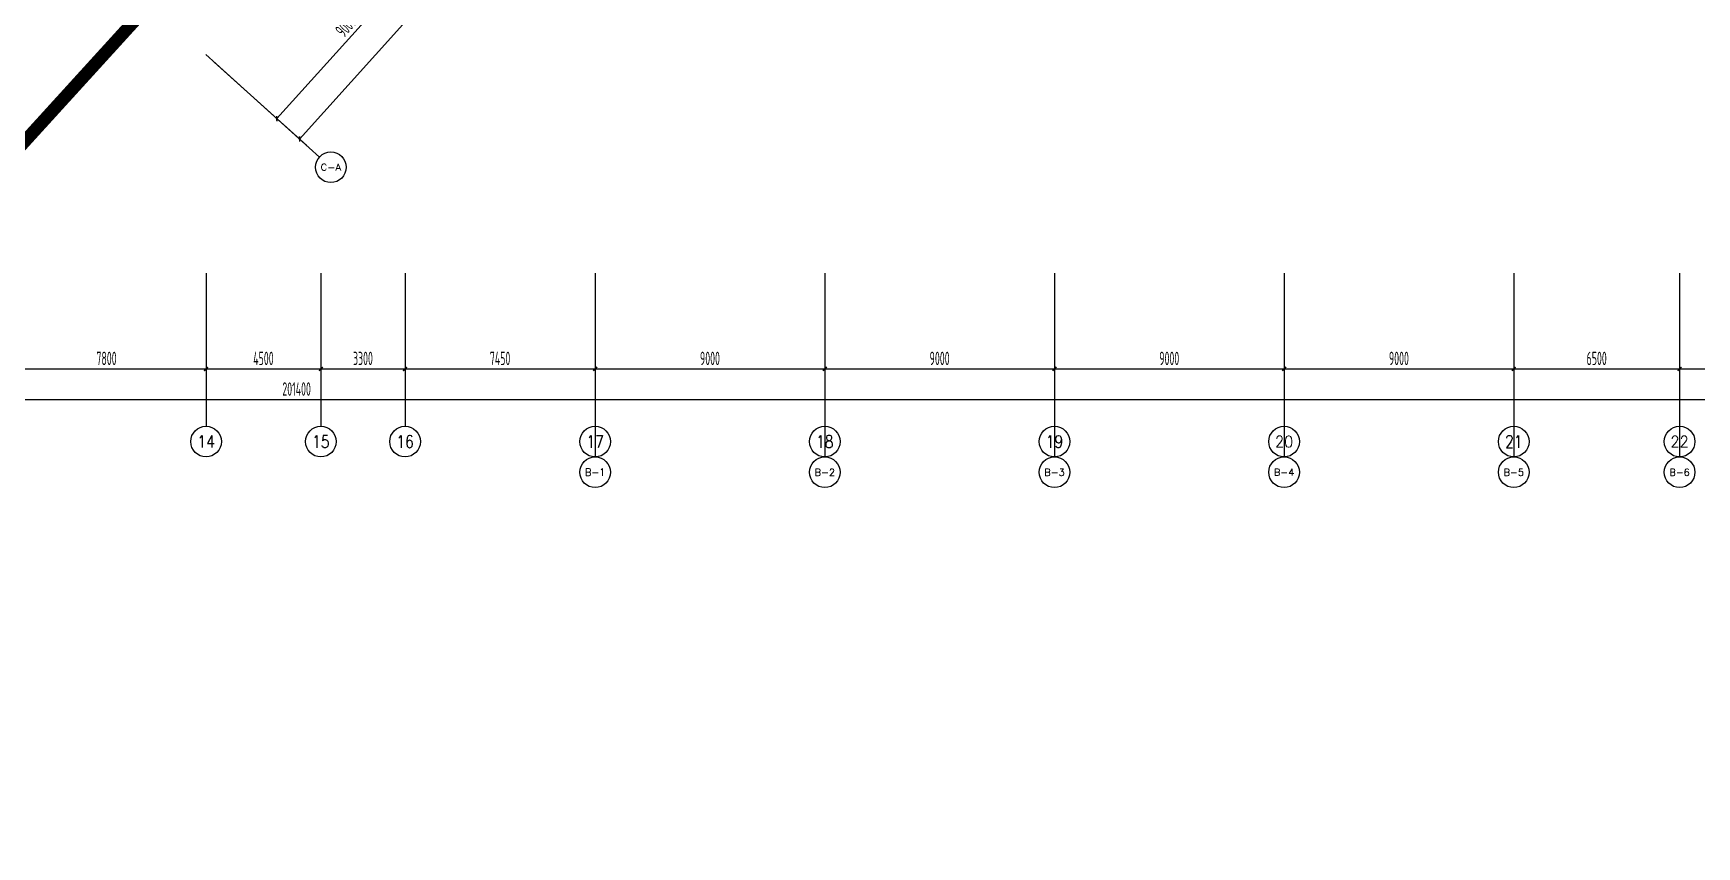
# Model space of a CAD drawing. Extents: x -2120532 to 1934524, y -1331911 to 424203.
# Drawn here: x -4779 to 60412, y -408249 to -376360 of the extents above; entities that cross this region are included whole.
import ezdxf
from ezdxf.enums import TextEntityAlignment as Align

# ---------------------------------------------------------------- set-up
doc = ezdxf.new("R2010")
doc.units = 0
doc.header["$LTSCALE"] = 10
doc.linetypes.add('ACAD_ISO05W100', pattern=[34, 24, -3, 0.5, -3, 0.5, -3])
for name, color, linetype in [('A-REDLINE', 1, 'ACAD_ISO05W100'), ('AXIS', 3, 'Continuous'), ('AXIS_TEXT', 7, 'Continuous')]:
    doc.layers.add(name, color=color, linetype=linetype)
doc.styles.add('_TCH_AXIS', font='COMPLEX', dxfattribs={"bigfont": 'GBCBIG'})
doc.styles.add('COMPLEX', font='COMPLEX.shx', dxfattribs={"width": 0.65})
doc.styles.add('STANDARD_T3', font='TSSDENG.shx', dxfattribs={"width": 0.56, "bigfont": 'TSSDCHN.shx'})
doc.dimstyles.new('_TCH_ARCH&&150', dxfattribs={"dimtxt": 525, "dimasz": 150, "dimexe": 375, "dimexo": 450, "dimgap": 150, "dimtad": 1, "dimdec": 0, "dimzin": 0, "dimdsep": 46, "dimtxsty": 'STANDARD_T3', "dimblk": 'ARCHTICK', "dimcen": 0.09, "dimclrt": 7, "dimazin": 2, "dimtfac": 1, "dimtdec": 0, "dimtix": 1, "dimtmove": 2, "dimatfit": 3, "dimfxl": 0, "dimtolj": 1, "dimtzin": 0, "dimarcsym": 0})

# ---------------------------------------------------------------- blocks, each defined once
blk = doc.blocks.new('_AXISO')
blk.add_circle((0, 0), 0.5)
at = {"layer": 'AXIS_TEXT', "style": 'COMPLEX', "width": 1.041667}
blk.add_attdef('A', text='', height=0.56, dxfattribs=at).set_placement((-0.25, -0.28), (0.25, -0.28), align=Align.FIT)
blk = doc.blocks.new('_ArchTick')
at = {"color": 0, "linetype": 'ByBlock', "const_width": 0.4}
blk.add_lwpolyline([(-0.5, -0.5), (0.5, 0.5)], dxfattribs=at)
blk = doc.blocks.new('*D111')
at = {"layer": 'AXIS', "color": 0, "lineweight": -2, "transparency": 16777216}
for p, q in [((8335, -370809), (11067, -373268)), ((4766, -379705), (10788, -373017)), ((2313, -377497), (5044, -379956))]:
    blk.add_line(p, q, dxfattribs=at)
at = {"layer": 'Defpoints', "color": 0, "transparency": 16777216}
for p in [(8001, -370508), (10788, -373017), (1979, -377196)]:
    blk.add_point(p, dxfattribs=at)
at = {"layer": 'AXIS', "color": 0, "lineweight": -2, "transparency": 16777216, "xscale": 150, "yscale": 150, "zscale": 150}
for p, rotation in [((10788, -373017), 47.99999999999573), ((4766, -379705), 227.9999999999958)]:
    blk.add_blockref('_ArchTick', p, dxfattribs=dict(at, rotation=rotation))
at = {"layer": 'AXIS', "color": 7, "transparency": 16777216, "insert": (7470, -376085), "char_height": 525, "attachment_point": 5, "rotation": 48, "style": 'STANDARD_T3'}
blk.add_mtext('\\A1;9000', dxfattribs=at)
blk = doc.blocks.new('*D126')
at = {"layer": 'AXIS', "color": 0, "lineweight": -2, "transparency": 16777216}
for p, q in [((91809, -278102), (95432, -281364)), ((5657, -380508), (95154, -281113)), ((2313, -377497), (5936, -380759))]:
    blk.add_line(p, q, dxfattribs=at)
at = {"layer": 'Defpoints', "color": 0, "transparency": 16777216}
for p in [(91475, -277801), (95154, -281113), (1979, -377196)]:
    blk.add_point(p, dxfattribs=at)
at = {"layer": 'AXIS', "color": 0, "lineweight": -2, "transparency": 16777216, "xscale": 150, "yscale": 150, "zscale": 150}
for p, rotation in [((95154, -281113), 47.99999999999579), ((5657, -380508), 227.9999999999958)]:
    blk.add_blockref('_ArchTick', p, dxfattribs=dict(at, rotation=rotation))
at = {"layer": 'AXIS', "color": 7, "transparency": 16777216, "insert": (50099, -330535), "char_height": 525, "attachment_point": 5, "rotation": 48, "style": 'STANDARD_T3'}
blk.add_mtext('\\A1;133750', dxfattribs=at)
blk = doc.blocks.new('*D128')
at = {"layer": 'AXIS', "color": 0, "lineweight": -2, "transparency": 16777216}
for p, q in [((-95159, -386218), (-95159, -391093)), ((106241, -386218), (106241, -391093)), ((-95159, -390718), (106241, -390718))]:
    blk.add_line(p, q, dxfattribs=at)
at = {"layer": 'Defpoints', "color": 0, "transparency": 16777216}
for p in [(-95159, -385768), (106241, -385768), (106241, -390718)]:
    blk.add_point(p, dxfattribs=at)
at = {"layer": 'AXIS', "color": 0, "lineweight": -2, "transparency": 16777216, "xscale": 150, "yscale": 150, "zscale": 150, "rotation": 180}
blk.add_blockref('_ArchTick', (-95159, -390718), dxfattribs=at)
at = {"layer": 'AXIS', "color": 0, "lineweight": -2, "transparency": 16777216, "xscale": 150, "yscale": 150, "zscale": 150}
blk.add_blockref('_ArchTick', (106241, -390718), dxfattribs=at)
at = {"layer": 'AXIS', "color": 7, "transparency": 16777216, "insert": (5541, -390306), "char_height": 525, "attachment_point": 5, "style": 'STANDARD_T3'}
blk.add_mtext('\\A1;201400', dxfattribs=at)
blk = doc.blocks.new('*D173')
at = {"layer": 'AXIS', "color": 0, "lineweight": -2, "transparency": 16777216}
for p, q in [((-5809, -386218), (-5809, -389893)), ((1991, -386218), (1991, -389893)), ((-5809, -389518), (1991, -389518))]:
    blk.add_line(p, q, dxfattribs=at)
at = {"layer": 'Defpoints', "color": 0, "transparency": 16777216}
for p in [(-5809, -385768), (1991, -385768), (1991, -389518)]:
    blk.add_point(p, dxfattribs=at)
at = {"layer": 'AXIS', "color": 0, "lineweight": -2, "transparency": 16777216, "xscale": 150, "yscale": 150, "zscale": 150, "rotation": 180}
blk.add_blockref('_ArchTick', (-5809, -389518), dxfattribs=at)
at = {"layer": 'AXIS', "color": 0, "lineweight": -2, "transparency": 16777216, "xscale": 150, "yscale": 150, "zscale": 150}
blk.add_blockref('_ArchTick', (1991, -389518), dxfattribs=at)
at = {"layer": 'AXIS', "color": 7, "transparency": 16777216, "insert": (-1909, -389106), "char_height": 525, "attachment_point": 5, "style": 'STANDARD_T3'}
blk.add_mtext('\\A1;7800', dxfattribs=at)
blk = doc.blocks.new('*D174')
at = {"layer": 'AXIS', "color": 0, "lineweight": -2, "transparency": 16777216}
for p, q in [((1991, -386218), (1991, -389893)), ((6491, -386218), (6491, -389893)), ((1991, -389518), (6491, -389518))]:
    blk.add_line(p, q, dxfattribs=at)
at = {"layer": 'Defpoints', "color": 0, "transparency": 16777216}
for p in [(1991, -385768), (6491, -385768), (6491, -389518)]:
    blk.add_point(p, dxfattribs=at)
at = {"layer": 'AXIS', "color": 0, "lineweight": -2, "transparency": 16777216, "xscale": 150, "yscale": 150, "zscale": 150, "rotation": 180}
blk.add_blockref('_ArchTick', (1991, -389518), dxfattribs=at)
at = {"layer": 'AXIS', "color": 0, "lineweight": -2, "transparency": 16777216, "xscale": 150, "yscale": 150, "zscale": 150}
blk.add_blockref('_ArchTick', (6491, -389518), dxfattribs=at)
at = {"layer": 'AXIS', "color": 7, "transparency": 16777216, "insert": (4241, -389106), "char_height": 525, "attachment_point": 5, "style": 'STANDARD_T3'}
blk.add_mtext('\\A1;4500', dxfattribs=at)
blk = doc.blocks.new('*D175')
at = {"layer": 'AXIS', "color": 0, "lineweight": -2, "transparency": 16777216}
for p, q in [((6491, -386218), (6491, -389893)), ((9791, -386218), (9791, -389893)), ((6491, -389518), (9791, -389518))]:
    blk.add_line(p, q, dxfattribs=at)
at = {"layer": 'Defpoints', "color": 0, "transparency": 16777216}
for p in [(6491, -385768), (9791, -385768), (9791, -389518)]:
    blk.add_point(p, dxfattribs=at)
at = {"layer": 'AXIS', "color": 0, "lineweight": -2, "transparency": 16777216, "xscale": 150, "yscale": 150, "zscale": 150, "rotation": 180}
blk.add_blockref('_ArchTick', (6491, -389518), dxfattribs=at)
at = {"layer": 'AXIS', "color": 0, "lineweight": -2, "transparency": 16777216, "xscale": 150, "yscale": 150, "zscale": 150}
blk.add_blockref('_ArchTick', (9791, -389518), dxfattribs=at)
at = {"layer": 'AXIS', "color": 7, "transparency": 16777216, "insert": (8141, -389106), "char_height": 525, "attachment_point": 5, "style": 'STANDARD_T3'}
blk.add_mtext('\\A1;3300', dxfattribs=at)
blk = doc.blocks.new('*D176')
at = {"layer": 'AXIS', "color": 0, "lineweight": -2, "transparency": 16777216}
for p, q in [((9791, -386218), (9791, -389893)), ((17241, -386218), (17241, -389893)), ((9791, -389518), (17241, -389518))]:
    blk.add_line(p, q, dxfattribs=at)
at = {"layer": 'Defpoints', "color": 0, "transparency": 16777216}
for p in [(9791, -385768), (17241, -385768), (17241, -389518)]:
    blk.add_point(p, dxfattribs=at)
at = {"layer": 'AXIS', "color": 0, "lineweight": -2, "transparency": 16777216, "xscale": 150, "yscale": 150, "zscale": 150, "rotation": 180}
blk.add_blockref('_ArchTick', (9791, -389518), dxfattribs=at)
at = {"layer": 'AXIS', "color": 0, "lineweight": -2, "transparency": 16777216, "xscale": 150, "yscale": 150, "zscale": 150}
blk.add_blockref('_ArchTick', (17241, -389518), dxfattribs=at)
at = {"layer": 'AXIS', "color": 7, "transparency": 16777216, "insert": (13516, -389106), "char_height": 525, "attachment_point": 5, "style": 'STANDARD_T3'}
blk.add_mtext('\\A1;7450', dxfattribs=at)
blk = doc.blocks.new('*D177')
at = {"layer": 'AXIS', "color": 0, "lineweight": -2, "transparency": 16777216}
for p, q in [((17241, -386218), (17241, -389893)), ((26241, -386218), (26241, -389893)), ((17241, -389518), (26241, -389518))]:
    blk.add_line(p, q, dxfattribs=at)
at = {"layer": 'Defpoints', "color": 0, "transparency": 16777216}
for p in [(17241, -385768), (26241, -385768), (26241, -389518)]:
    blk.add_point(p, dxfattribs=at)
at = {"layer": 'AXIS', "color": 0, "lineweight": -2, "transparency": 16777216, "xscale": 150, "yscale": 150, "zscale": 150, "rotation": 180}
blk.add_blockref('_ArchTick', (17241, -389518), dxfattribs=at)
at = {"layer": 'AXIS', "color": 0, "lineweight": -2, "transparency": 16777216, "xscale": 150, "yscale": 150, "zscale": 150}
blk.add_blockref('_ArchTick', (26241, -389518), dxfattribs=at)
at = {"layer": 'AXIS', "color": 7, "transparency": 16777216, "insert": (21741, -389106), "char_height": 525, "attachment_point": 5, "style": 'STANDARD_T3'}
blk.add_mtext('\\A1;9000', dxfattribs=at)
blk = doc.blocks.new('*D178')
at = {"layer": 'AXIS', "color": 0, "lineweight": -2, "transparency": 16777216}
for p, q in [((26241, -386218), (26241, -389893)), ((35241, -386218), (35241, -389893)), ((26241, -389518), (35241, -389518))]:
    blk.add_line(p, q, dxfattribs=at)
at = {"layer": 'Defpoints', "color": 0, "transparency": 16777216}
for p in [(26241, -385768), (35241, -385768), (35241, -389518)]:
    blk.add_point(p, dxfattribs=at)
at = {"layer": 'AXIS', "color": 0, "lineweight": -2, "transparency": 16777216, "xscale": 150, "yscale": 150, "zscale": 150, "rotation": 180}
blk.add_blockref('_ArchTick', (26241, -389518), dxfattribs=at)
at = {"layer": 'AXIS', "color": 0, "lineweight": -2, "transparency": 16777216, "xscale": 150, "yscale": 150, "zscale": 150}
blk.add_blockref('_ArchTick', (35241, -389518), dxfattribs=at)
at = {"layer": 'AXIS', "color": 7, "transparency": 16777216, "insert": (30741, -389106), "char_height": 525, "attachment_point": 5, "style": 'STANDARD_T3'}
blk.add_mtext('\\A1;9000', dxfattribs=at)
blk = doc.blocks.new('*D179')
at = {"layer": 'AXIS', "color": 0, "lineweight": -2, "transparency": 16777216}
for p, q in [((35241, -386218), (35241, -389893)), ((44241, -386218), (44241, -389893)), ((35241, -389518), (44241, -389518))]:
    blk.add_line(p, q, dxfattribs=at)
at = {"layer": 'Defpoints', "color": 0, "transparency": 16777216}
for p in [(35241, -385768), (44241, -385768), (44241, -389518)]:
    blk.add_point(p, dxfattribs=at)
at = {"layer": 'AXIS', "color": 0, "lineweight": -2, "transparency": 16777216, "xscale": 150, "yscale": 150, "zscale": 150, "rotation": 180}
blk.add_blockref('_ArchTick', (35241, -389518), dxfattribs=at)
at = {"layer": 'AXIS', "color": 0, "lineweight": -2, "transparency": 16777216, "xscale": 150, "yscale": 150, "zscale": 150}
blk.add_blockref('_ArchTick', (44241, -389518), dxfattribs=at)
at = {"layer": 'AXIS', "color": 7, "transparency": 16777216, "insert": (39741, -389106), "char_height": 525, "attachment_point": 5, "style": 'STANDARD_T3'}
blk.add_mtext('\\A1;9000', dxfattribs=at)
blk = doc.blocks.new('*D180')
at = {"layer": 'AXIS', "color": 0, "lineweight": -2, "transparency": 16777216}
for p, q in [((44241, -386218), (44241, -389893)), ((53241, -386218), (53241, -389893)), ((44241, -389518), (53241, -389518))]:
    blk.add_line(p, q, dxfattribs=at)
at = {"layer": 'Defpoints', "color": 0, "transparency": 16777216}
for p in [(44241, -385768), (53241, -385768), (53241, -389518)]:
    blk.add_point(p, dxfattribs=at)
at = {"layer": 'AXIS', "color": 0, "lineweight": -2, "transparency": 16777216, "xscale": 150, "yscale": 150, "zscale": 150, "rotation": 180}
blk.add_blockref('_ArchTick', (44241, -389518), dxfattribs=at)
at = {"layer": 'AXIS', "color": 0, "lineweight": -2, "transparency": 16777216, "xscale": 150, "yscale": 150, "zscale": 150}
blk.add_blockref('_ArchTick', (53241, -389518), dxfattribs=at)
at = {"layer": 'AXIS', "color": 7, "transparency": 16777216, "insert": (48741, -389106), "char_height": 525, "attachment_point": 5, "style": 'STANDARD_T3'}
blk.add_mtext('\\A1;9000', dxfattribs=at)
blk = doc.blocks.new('*D181')
at = {"layer": 'AXIS', "color": 0, "lineweight": -2, "transparency": 16777216}
for p, q in [((53241, -386218), (53241, -389893)), ((59741, -386218), (59741, -389893)), ((53241, -389518), (59741, -389518))]:
    blk.add_line(p, q, dxfattribs=at)
at = {"layer": 'Defpoints', "color": 0, "transparency": 16777216}
for p in [(53241, -385768), (59741, -385768), (59741, -389518)]:
    blk.add_point(p, dxfattribs=at)
at = {"layer": 'AXIS', "color": 0, "lineweight": -2, "transparency": 16777216, "xscale": 150, "yscale": 150, "zscale": 150, "rotation": 180}
blk.add_blockref('_ArchTick', (53241, -389518), dxfattribs=at)
at = {"layer": 'AXIS', "color": 0, "lineweight": -2, "transparency": 16777216, "xscale": 150, "yscale": 150, "zscale": 150}
blk.add_blockref('_ArchTick', (59741, -389518), dxfattribs=at)
at = {"layer": 'AXIS', "color": 7, "transparency": 16777216, "insert": (56491, -389106), "char_height": 525, "attachment_point": 5, "style": 'STANDARD_T3'}
blk.add_mtext('\\A1;6500', dxfattribs=at)
blk = doc.blocks.new('*D182')
at = {"layer": 'AXIS', "color": 0, "lineweight": -2, "transparency": 16777216}
for p, q in [((59741, -386218), (59741, -389893)), ((68741, -386218), (68741, -389893)), ((59741, -389518), (68741, -389518))]:
    blk.add_line(p, q, dxfattribs=at)
at = {"layer": 'Defpoints', "color": 0, "transparency": 16777216}
for p in [(59741, -385768), (68741, -385768), (68741, -389518)]:
    blk.add_point(p, dxfattribs=at)
at = {"layer": 'AXIS', "color": 0, "lineweight": -2, "transparency": 16777216, "xscale": 150, "yscale": 150, "zscale": 150, "rotation": 180}
blk.add_blockref('_ArchTick', (59741, -389518), dxfattribs=at)
at = {"layer": 'AXIS', "color": 0, "lineweight": -2, "transparency": 16777216, "xscale": 150, "yscale": 150, "zscale": 150}
blk.add_blockref('_ArchTick', (68741, -389518), dxfattribs=at)
at = {"layer": 'AXIS', "color": 7, "transparency": 16777216, "insert": (64241, -389106), "char_height": 525, "attachment_point": 5, "style": 'STANDARD_T3'}
blk.add_mtext('\\A1;9000', dxfattribs=at)

msp = doc.modelspace()

# ---------------------------------------------------------------- linework, layer by layer
at = {"layer": 'A-REDLINE', "color": 8, "const_width": 500, "flags": 128}
msp.add_lwpolyline([(-107392.3, -142842.2), (-93296.7, -144216.6), (-79168.4, -145199), (-65018.3, -145788.8), (-50857.3, -145985.4), (24722.1, -145985.4), (100301.4, -145985.4), (107771.4, -146171.5), (115222.9, -146729.4), (122637.3, -147657.7), (129996.3, -148954), (137281.7, -150615.3), (144475.2, -152637.3), (151559.1, -155015), (158515.9, -157742.6), (165328.1, -160813.2), (171979, -164219.2), (178452, -167952.3), (184731.1, -172003), (113147, -250657.3), (41562.9, -329311.5), (-30021.2, -407965.7), (-107392.3, -385638.9), (-107392.3, -264240.5)], close=True, dxfattribs=at)
at = {"layer": 'AXIS', "color": 8}
for p, q in [((1978.9, -377196.2), (6437.7, -381211)), ((1991.4, -385768.2), (1991.4, -391768.2)), ((6491.4, -385768.2), (6491.4, -391768.2)), ((9791.4, -385768.2), (9791.4, -391768.2)), ((17241.4, -385768.2), (17241.4, -392968.2)), ((17241.4, -385768.2), (17241.4, -391768.2)), ((26241.4, -385768.2), (26241.4, -392968.2)), ((26241.4, -385768.2), (26241.4, -391768.2)), ((35241.4, -385768.2), (35241.4, -392968.2)), ((35241.4, -385768.2), (35241.4, -391768.2)), ((44241.4, -385768.2), (44241.4, -392968.2)), ((44241.4, -385768.2), (44241.4, -391768.2)), ((53241.4, -385768.2), (53241.4, -392968.2)), ((53241.4, -385768.2), (53241.4, -391768.2)), ((59741.4, -385768.2), (59741.4, -392968.2)), ((59741.4, -385768.2), (59741.4, -391768.2))]:
    msp.add_line(p, q, dxfattribs=at)

# ---------------------------------------------------------------- block references
ref = msp.add_blockref('_AXISO', (6883.6, -381612.5), dxfattribs=dict(at, xscale=1200, yscale=1200, zscale=1200))
ref.add_attrib('A', 'C-A', dxfattribs={"layer": 'AXIS_TEXT', "height": 258.24, "style": '_TCH_AXIS'}).set_placement((6484, -381741.6), (7283.3, -381741.6), align=Align.FIT)
ref = msp.add_blockref('_AXISO', (1991.4, -392368.2), dxfattribs=dict(at, xscale=1200, yscale=1200, zscale=1200))
ref.add_attrib('A', '14', dxfattribs={"layer": 'AXIS_TEXT', "height": 471.11, "style": '_TCH_AXIS'}).set_placement((1643.7, -392603.7), (2339.1, -392603.7), align=Align.FIT)
ref = msp.add_blockref('_AXISO', (6491.4, -392368.2), dxfattribs=dict(at, xscale=1200, yscale=1200, zscale=1200))
ref.add_attrib('A', '15', dxfattribs={"layer": 'AXIS_TEXT', "height": 492.67, "style": '_TCH_AXIS'}).set_placement((6151.2, -392614.5), (6831.6, -392614.5), align=Align.FIT)
ref = msp.add_blockref('_AXISO', (9791.4, -392368.2), dxfattribs=dict(at, xscale=1200, yscale=1200, zscale=1200))
ref.add_attrib('A', '16', dxfattribs={"layer": 'AXIS_TEXT', "height": 492.67, "style": '_TCH_AXIS'}).set_placement((9451.2, -392614.5), (10131.6, -392614.5), align=Align.FIT)
ref = msp.add_blockref('_AXISO', (17241.4, -392368.2), dxfattribs=dict(at, xscale=1200, yscale=1200, zscale=1200))
ref.add_attrib('A', '17', dxfattribs={"layer": 'AXIS_TEXT', "height": 492.67, "style": '_TCH_AXIS'}).set_placement((16901.2, -392614.5), (17581.6, -392614.5), align=Align.FIT)
ref = msp.add_blockref('_AXISO', (26241.4, -392368.2), dxfattribs=dict(at, xscale=1200, yscale=1200, zscale=1200))
ref.add_attrib('A', '18', dxfattribs={"layer": 'AXIS_TEXT', "height": 492.67, "style": '_TCH_AXIS'}).set_placement((25901.2, -392614.5), (26581.6, -392614.5), align=Align.FIT)
ref = msp.add_blockref('_AXISO', (35241.4, -392368.2), dxfattribs=dict(at, xscale=1200, yscale=1200, zscale=1200))
ref.add_attrib('A', '19', dxfattribs={"layer": 'AXIS_TEXT', "height": 492.67, "style": '_TCH_AXIS'}).set_placement((34901.2, -392614.5), (35581.6, -392614.5), align=Align.FIT)
ref = msp.add_blockref('_AXISO', (44241.4, -392368.2), dxfattribs=dict(at, xscale=1200, yscale=1200, zscale=1200))
ref.add_attrib('A', '20', dxfattribs={"layer": 'AXIS_TEXT', "height": 441.41, "style": '_TCH_AXIS'}).set_placement((43884.1, -392588.9), (44598.7, -392588.9), align=Align.FIT)
ref = msp.add_blockref('_AXISO', (53241.4, -392368.2), dxfattribs=dict(at, xscale=1200, yscale=1200, zscale=1200))
ref.add_attrib('A', '21', dxfattribs={"layer": 'AXIS_TEXT', "height": 492.67, "style": '_TCH_AXIS'}).set_placement((52901.2, -392614.5), (53581.6, -392614.5), align=Align.FIT)
ref = msp.add_blockref('_AXISO', (59741.4, -392368.2), dxfattribs=dict(at, xscale=1200, yscale=1200, zscale=1200))
ref.add_attrib('A', '22', dxfattribs={"layer": 'AXIS_TEXT', "height": 441.41, "style": '_TCH_AXIS'}).set_placement((59384.1, -392588.9), (60098.7, -392588.9), align=Align.FIT)
ref = msp.add_blockref('_AXISO', (17241.4, -393568.2), dxfattribs=dict(at, xscale=1200, yscale=1200, zscale=1200))
ref.add_attrib('A', 'B-1', dxfattribs={"layer": 'AXIS_TEXT', "height": 290.39, "style": '_TCH_AXIS'}).set_placement((16847.3, -393713.4), (17635.5, -393713.4), align=Align.FIT)
ref = msp.add_blockref('_AXISO', (26241.4, -393568.2), dxfattribs=dict(at, xscale=1200, yscale=1200, zscale=1200))
ref.add_attrib('A', 'B-2', dxfattribs={"layer": 'AXIS_TEXT', "height": 269.48, "style": '_TCH_AXIS'}).set_placement((25843.6, -393702.9), (26639.2, -393702.9), align=Align.FIT)
ref = msp.add_blockref('_AXISO', (35241.4, -393568.2), dxfattribs=dict(at, xscale=1200, yscale=1200, zscale=1200))
ref.add_attrib('A', 'B-3', dxfattribs={"layer": 'AXIS_TEXT', "height": 269.48, "style": '_TCH_AXIS'}).set_placement((34843.6, -393702.9), (35639.2, -393702.9), align=Align.FIT)
ref = msp.add_blockref('_AXISO', (44241.4, -393568.2), dxfattribs=dict(at, xscale=1200, yscale=1200, zscale=1200))
ref.add_attrib('A', 'B-4', dxfattribs={"layer": 'AXIS_TEXT', "height": 261.89, "style": '_TCH_AXIS'}).set_placement((43842.3, -393699.1), (44640.5, -393699.1), align=Align.FIT)
ref = msp.add_blockref('_AXISO', (53241.4, -393568.2), dxfattribs=dict(at, xscale=1200, yscale=1200, zscale=1200))
ref.add_attrib('A', 'B-5', dxfattribs={"layer": 'AXIS_TEXT', "height": 269.48, "style": '_TCH_AXIS'}).set_placement((52843.6, -393702.9), (53639.2, -393702.9), align=Align.FIT)
ref = msp.add_blockref('_AXISO', (59741.4, -393568.2), dxfattribs=dict(at, xscale=1200, yscale=1200, zscale=1200))
ref.add_attrib('A', 'B-6', dxfattribs={"layer": 'AXIS_TEXT', "height": 269.48, "style": '_TCH_AXIS'}).set_placement((59343.6, -393702.9), (60139.2, -393702.9), align=Align.FIT)

# ---------------------------------------------------------------- dimensions: what is measured, and where the dimension line sits
for p1, p2, distance, picture, middle in [((1978.9, -377196.2), (91475.1, -277800.6), -4950, '*D126', (50099, -330534.6)), ((1978.9, -377196.2), (8001, -370507.9), -3750, '*D111', (7470.2, -376085.3)), ((-95158.6, -385768.2), (106241.4, -385768.2), -4950, '*D128', (5541.4, -390305.7)), ((-5808.6, -385768.2), (1991.4, -385768.2), -3750, '*D173', (-1908.6, -389105.7)), ((1991.4, -385768.2), (6491.4, -385768.2), -3750, '*D174', (4241.4, -389105.7)), ((6491.4, -385768.2), (9791.4, -385768.2), -3750, '*D175', (8141.4, -389105.7)), ((9791.4, -385768.2), (17241.4, -385768.2), -3750, '*D176', (13516.4, -389105.7)), ((17241.4, -385768.2), (26241.4, -385768.2), -3750, '*D177', (21741.4, -389105.7)), ((26241.4, -385768.2), (35241.4, -385768.2), -3750, '*D178', (30741.4, -389105.7)), ((35241.4, -385768.2), (44241.4, -385768.2), -3750, '*D179', (39741.4, -389105.7)), ((44241.4, -385768.2), (53241.4, -385768.2), -3750, '*D180', (48741.4, -389105.7)), ((53241.4, -385768.2), (59741.4, -385768.2), -3750, '*D181', (56491.4, -389105.7)), ((59741.4, -385768.2), (68741.4, -385768.2), -3750, '*D182', (64241.4, -389105.7))]:
    dim = msp.add_aligned_dim(p1=p1, p2=p2, distance=distance, dimstyle='_TCH_ARCH&&150', dxfattribs=at)
    dim.commit()
    dim.dimension.update_dxf_attribs({"geometry": picture, "text_midpoint": middle})

doc.saveas('drawing.dxf')
